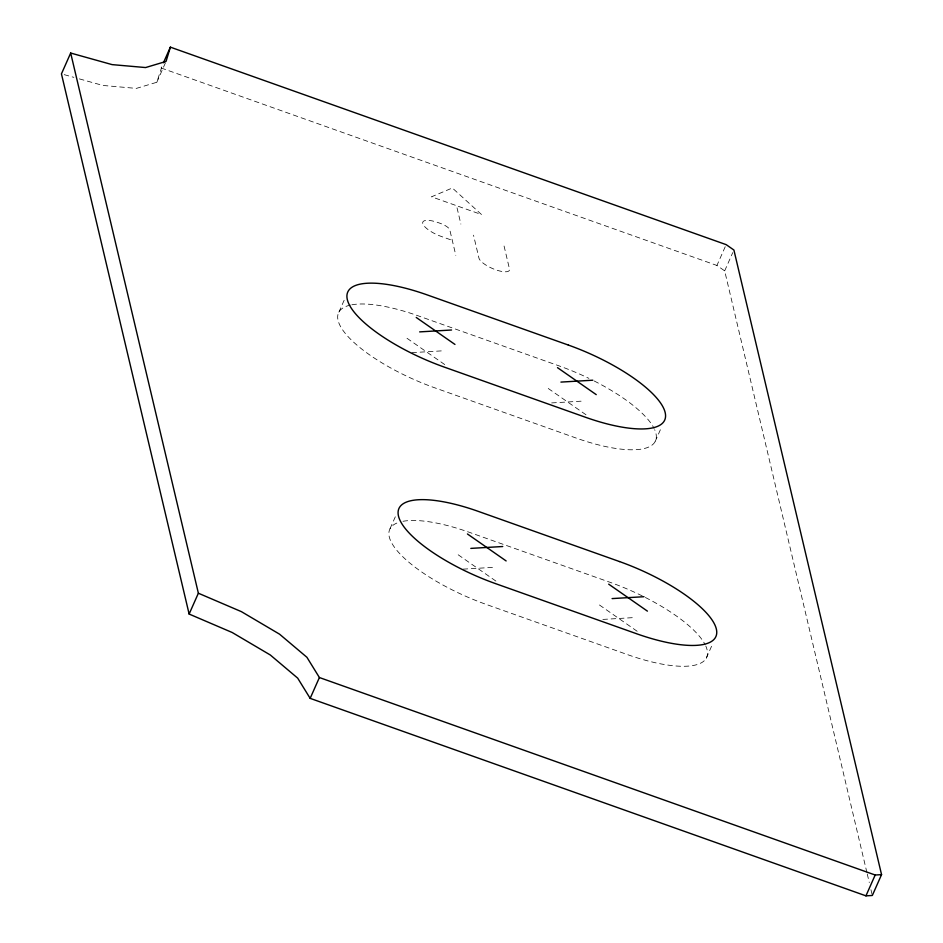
<?xml version="1.0" encoding="UTF-8"?>
<svg xmlns="http://www.w3.org/2000/svg" width="943" height="943" viewBox="0 0 943 943"><rect width="100%" height="100%" fill="white"/><g stroke="black" fill="none" stroke-linecap="round" stroke-linejoin="round"><path stroke-width="0.71" stroke-dasharray="4.71 3.54" d="M79.389 78.894L102.87 85.448L136.358 88.394L156.821 82.265L162.302 65.385M156.821 82.265L166.051 61.425M338.879 312.145L345.232 297.823M390.06 528.646L395.836 515.621M866.912 872.546L724.672 270.865L716.928 265.466L725.58 245.934M724.672 270.865L732.746 252.63M655.126 441.619L661.467 427.297M706.307 658.12L712.649 643.798M411.867 352.647L442.326 350.843M551.679 402.92L583.587 401.034M463.048 569.148L493.507 567.344M602.86 619.421L634.769 617.535M64.207 74.65L73.872 77.35M161.147 67.99L716.928 265.466M458.298 206.317L481.543 214.568L452.345 187.987L431.529 196.804L456.53 205.68L460.879 224.069M450.518 239.734L441.418 236.504A18.518 5.858 23.9 0 1 422.747 223.503A18.518 5.858 23.9 0 1 438.13 222.595L440.711 223.515A9.006 2.853 23.9 0 1 449.787 229.833L455.823 255.317M548.272 388.492L586.994 415.474M407.011 338.289L445.733 365.271M599.453 604.993L638.175 631.975M458.192 554.79L496.914 581.784M867.242 873.984L869.281 882.577M870.967 889.744L872.322 895.473M504.069 246.029L509.491 268.967A16.62 5.257 23.9 0 1 495.7 269.781A16.62 5.257 23.9 0 1 478.95 258.111L473.527 235.172M396.826 523.082A96.08 30.376 23.9 0 0 486.081 604.369L627.343 654.56A96.08 30.376 23.9 0 0 705.847 646.167M403.003 521.302A96.08 30.376 23.9 0 1 469.025 532.206L610.286 582.397A96.08 30.376 23.9 0 1 644.069 596.813M645.377 597.485A96.08 30.376 23.9 0 1 705.234 644.871M350.454 305.072A96.08 30.376 23.9 0 0 351.303 339.951A96.08 30.376 23.9 0 0 434.9 387.868L576.161 438.059A96.08 30.376 23.9 0 0 654.666 429.666M351.833 304.801A96.08 30.376 23.9 0 1 417.843 315.705L559.105 365.896A96.08 30.376 23.9 0 1 588.915 378.367M594.196 380.984A96.08 30.376 23.9 0 1 654.053 428.37"/><path stroke-width="1.41" d="M170.377 47.15L166.051 61.425L145.587 67.554L112.099 64.619L70.678 53.044L61.448 73.872L189.13 614.046L232.178 632.494L270.299 654.984L297.682 678.123L310.164 698.362L865.945 895.85L872.322 895.473L881.552 874.632L733.902 250.025L726.157 244.638L170.377 47.15L163.445 62.78M189.13 614.046L198.372 593.218L70.678 53.044M310.164 698.362L319.394 677.534L306.911 657.283L279.529 634.156L241.408 611.653L198.372 593.218M865.945 895.85L875.175 875.01L881.552 874.632M419.647 331.889L451.556 330.003M560.92 382.092L592.817 380.206M470.828 548.39L502.737 546.516M612.09 598.593L643.998 596.707M319.394 677.534L875.175 875.01M557.502 367.652L596.235 394.634M416.24 317.461L454.962 344.443M608.683 584.153L647.417 611.135M467.422 533.962L506.143 560.944M568.334 345.055L427.073 294.864A96.08 30.376 23.9 0 0 347.319 299.579A96.08 30.376 23.9 0 0 444.129 367.039L585.403 417.23A96.08 30.376 23.9 0 0 665.157 412.515A96.08 30.376 23.9 0 0 568.334 345.055M619.516 561.568L478.254 511.365A96.08 30.376 23.9 0 0 398.488 516.08A96.08 30.376 23.9 0 0 495.311 583.54L636.572 633.731A96.08 30.376 23.9 0 0 716.338 629.016A96.08 30.376 23.9 0 0 619.516 561.568"/></g></svg>
